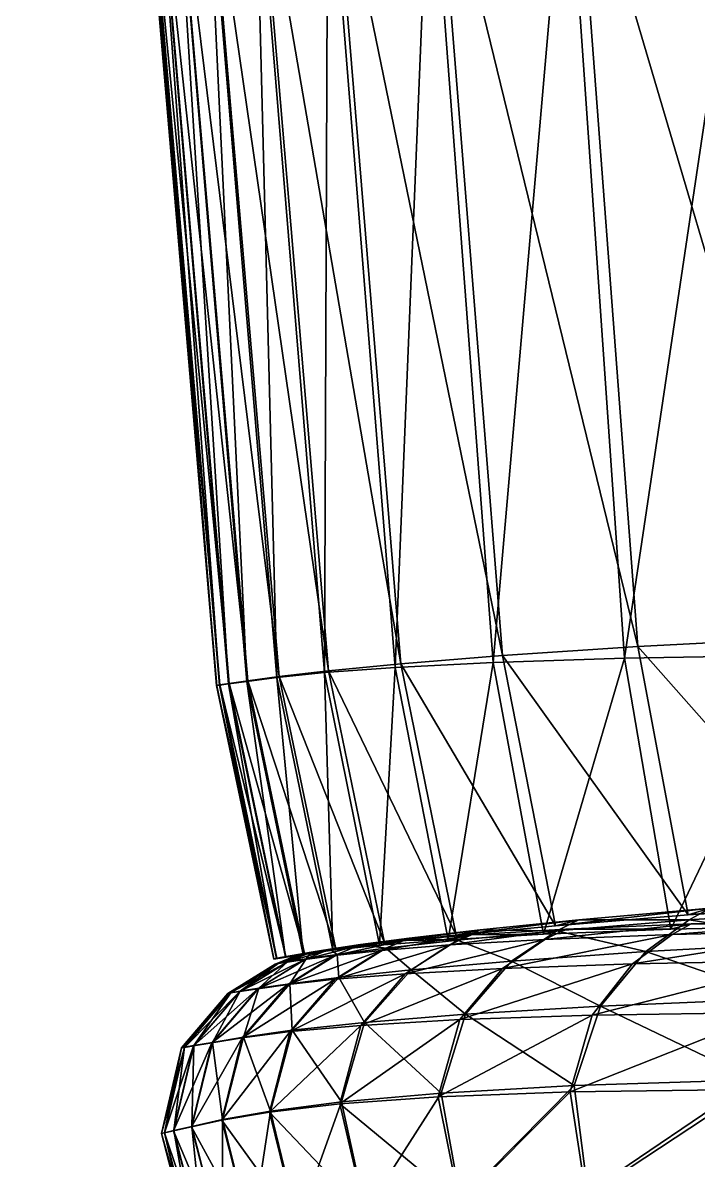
# Model space of a CAD drawing. Header units: centimetres. Extents: x -1318 to 1318, y -967 to 967.
# Drawn here: x -1303.07 to -1297.09, y -429.29 to -419.22 of the extents above; entities that cross this region are included whole.
import ezdxf

# ---------------------------------------------------------------- set-up
doc = ezdxf.new("R2010")
doc.units = ezdxf.units.CM
doc.layers.add('fabric', color=7, linetype='Continuous', true_color=0x8d073a)
doc.layers.add('Object009', color=7, linetype='Continuous', true_color=0xd59ae5)

msp = doc.modelspace()

# ---------------------------------------------------------------- meshes
at = {"layer": 'fabric', "color": 178, "true_color": 0x00030c}
mesh = msp.add_polyface(dxfattribs=at)
corners = [(-1301.54, -430.132, -117.426), (-1301.566, -430.141, -102.253), (-1301.844, -429.058, -102.251), (-1301.308, -430.054, -147.227), (-1301.463, -430.106, -132.815), (-1301.738, -429.033, -132.813), (-1301.578, -428.997, -147.232), (-1301.818, -429.051, -117.423), (-1298.227, -428.688, -189.356), (-1298.085, -429.616, -189.161), (-1299.206, -429.672, -184.395), (-1299.395, -428.731, -184.517), (-1296.649, -428.667, -192.835), (-1296.56, -429.594, -192.555), (-1294.548, -428.669, -195.264), (-1296.27, -430.653, -192.061), (-1294.51, -429.606, -194.9), (-1299.992, -402.341, 221.037), (-1298.725, -402.297, 228.861), (-1299.11, -377.04, 229.18), (-1297.033, -402.257, 235.389), (-1297.383, -377.015, 235.787), (-1294.486, -428.552, 238.986), (-1296.6, -428.583, 234.004), (-1296.541, -429.54, 233.078), (-1294.481, -429.53, 237.823), (-1296.264, -430.622, 231.81), (-1299.197, -429.651, 219.826), (-1298.072, -429.581, 227.125), (-1298.191, -428.633, 227.809), (-1299.37, -428.699, 220.292), (-1297.694, -430.66, 226.205), (-1301.05, -429.968, -159.473), (-1301.311, -428.938, -159.488), (-1300.643, -429.864, -169.67), (-1300.89, -428.867, -169.706), (-1300.043, -429.76, -177.938), (-1300.267, -428.794, -178.008), (-1301.463, -430.105, 163.039), (-1301.307, -430.053, 176.773), (-1301.575, -428.995, 176.82), (-1301.737, -429.032, 163.055), (-1301.54, -430.132, 148.163), (-1301.566, -430.141, 132.093), (-1301.818, -429.051, 148.165), (-1300.038, -429.749, 211.042), (-1300.251, -428.777, 211.344), (-1300.639, -429.859, 200.873), (-1300.88, -428.858, 201.055), (-1301.048, -429.966, 189.417), (-1301.305, -428.934, 189.517), (-1295.147, -377.063, -196.392), (-1294.876, -402.33, -196.031), (-1297.082, -402.334, -193.456), (-1299.124, -377.071, -190.076), (-1298.762, -402.347, -189.827), (-1300.017, -402.37, -184.85), (-1297.401, -377.063, -193.763), (-1300.95, -402.4, -178.232), (-1301.371, -377.11, -178.374), (-1301.613, -402.433, -169.847), (-1302.049, -377.136, -169.945), (-1300.933, -402.385, 211.846), (-1300.405, -377.069, 221.281), (-1301.602, -402.426, 201.372), (-1301.365, -377.1, 212.023), (-1301.844, -429.058, -35.883), (-1301.566, -430.141, -35.883), (-1301.566, -430.141, -26.598)]
mesh.append_faces([[corners[k] for k in face] for face in [(0, 1, 2), (3, 4, 5), (5, 6, 3), (4, 0, 7), (8, 9, 10), (10, 11, 8), (12, 13, 9), (9, 8, 12), (13, 12, 14), (15, 13, 16), (17, 18, 19), (18, 20, 21), (22, 23, 24), (25, 24, 26), (27, 28, 29), (29, 30, 27), (28, 24, 23), (23, 29, 28), (24, 28, 31), (32, 3, 6), (6, 33, 32), (34, 32, 33), (33, 35, 34), (10, 36, 37), (37, 11, 10), (36, 34, 35), (35, 37, 36), (38, 39, 40), (40, 41, 38), (42, 38, 41), (43, 42, 44), (45, 27, 30), (30, 46, 45), (47, 45, 46), (46, 48, 47), (39, 49, 50), (50, 40, 39), (49, 47, 48), (48, 50, 49), (51, 52, 53), (54, 55, 56), (57, 53, 55), (56, 58, 59), (58, 60, 61), (62, 17, 63), (64, 62, 65), (66, 67, 68)]], dxfattribs={"vtx2": -1, "color": 178})
mesh = msp.add_polyface(dxfattribs=at)
corners = [(-1301.566, -430.141, -102.253), (-1301.566, -430.141, -88.488), (-1301.844, -429.058, -88.486), (-1301.844, -429.058, -102.251), (-1301.818, -429.051, -117.423), (-1301.54, -430.132, -117.426), (-1301.738, -429.033, -132.813), (-1301.463, -430.106, -132.815), (-1301.566, -430.141, -59.922), (-1301.566, -430.141, -52.263), (-1301.844, -429.058, -52.262), (-1301.844, -429.058, -59.922), (-1301.566, -430.141, -68.036), (-1301.844, -429.058, -68.036), (-1301.566, -430.141, -77.32), (-1301.844, -429.058, -77.319), (-1301.844, -429.058, 23.589), (-1301.566, -430.141, 23.589), (-1301.566, -430.141, 39.965), (-1301.844, -429.058, 39.965), (-1301.844, -429.058, 8.816), (-1301.566, -430.141, 8.816), (-1301.566, -430.141, -4.425), (-1301.844, -429.058, -4.425), (-1301.844, -429.058, -16.206), (-1301.566, -430.141, -16.206), (-1301.737, -429.032, 163.055), (-1301.818, -429.051, 148.165), (-1301.54, -430.132, 148.163), (-1301.566, -430.141, 114.778), (-1301.566, -430.141, 132.093), (-1301.844, -429.057, 132.091), (-1301.844, -429.058, 114.777), (-1301.566, -430.141, 96.164), (-1301.844, -429.058, 96.164), (-1301.566, -430.141, 76.996), (-1301.844, -429.058, 76.995), (-1301.566, -430.141, 58.015), (-1301.844, -429.058, 58.015), (-1303.073, -377.203, -26.598), (-1302.617, -402.519, -26.598), (-1302.617, -402.52, -16.206), (-1302.617, -402.52, 39.965), (-1302.617, -402.52, 58.015), (-1303.073, -377.203, 58.015), (-1302.617, -402.52, 76.995), (-1303.073, -377.203, 76.996), (-1301.566, -430.141, -44.344), (-1301.844, -429.058, -44.344), (-1301.566, -430.141, -35.883), (-1301.844, -429.058, -35.883), (-1301.844, -429.058, -26.598), (-1301.566, -430.141, -26.598), (-1303.073, -377.203, 23.589), (-1302.617, -402.52, 23.589), (-1303.073, -377.203, 8.816), (-1302.617, -402.52, 8.816), (-1303.073, -377.203, -16.206), (-1302.617, -402.52, -4.425), (-1303.073, -377.203, -4.425)]
mesh.append_faces([[corners[k] for k in face] for face in [(0, 1, 2), (2, 3, 0), (3, 4, 5), (4, 6, 7), (8, 9, 10), (10, 11, 8), (12, 8, 11), (11, 13, 12), (1, 14, 15), (15, 2, 1), (14, 12, 13), (13, 15, 14), (16, 17, 18), (18, 19, 16), (20, 21, 17), (17, 16, 20), (22, 23, 24), (24, 25, 22), (21, 20, 23), (23, 22, 21), (26, 27, 28), (29, 30, 31), (31, 32, 29), (27, 31, 30), (33, 29, 32), (32, 34, 33), (35, 33, 34), (34, 36, 35), (18, 37, 38), (38, 19, 18), (37, 35, 36), (36, 38, 37), (39, 40, 41), (42, 43, 44), (43, 45, 46), (47, 48, 10), (10, 9, 47), (49, 50, 48), (48, 47, 49), (51, 52, 25), (25, 24, 51), (52, 51, 50), (53, 54, 42), (55, 56, 54), (57, 41, 58), (59, 58, 56)]], dxfattribs={"vtx2": -1, "color": 178})
at = {"layer": 'fabric', "color": 164, "true_color": 0x0019a3}
mesh = msp.add_polyface(dxfattribs=at)
corners = [(-1301.722, -417.586, -147.228), (-1301.09, -425.051, -147.183), (-1301.251, -425.072, -132.783), (-1301.887, -417.605, -132.807), (-1301.331, -425.084, -117.405), (-1299.992, -402.341, 221.037), (-1299.419, -417.395, 220.815), (-1298.186, -417.332, 228.564), (-1297.627, -424.742, 228.315), (-1298.827, -424.823, 220.632), (-1298.725, -402.297, 228.861), (-1296.539, -417.271, 235.011), (-1296.024, -424.659, 234.691), (-1298.762, -402.347, -189.827), (-1298.261, -417.41, -189.517), (-1299.471, -417.44, -184.61), (-1297.082, -402.334, -193.456), (-1296.638, -417.389, -193.073), (-1297.745, -424.847, -189.21), (-1298.909, -424.885, -184.374), (-1296.179, -424.819, -192.694), (-1300.017, -402.37, -184.85), (-1300.373, -417.477, -178.055), (-1299.778, -424.929, -177.882), (-1300.95, -402.4, -178.232), (-1301.015, -417.518, -169.725), (-1300.401, -424.974, -169.604), (-1301.613, -402.433, -169.847), (-1301.448, -417.555, -159.491), (-1300.823, -425.017, -159.414), (-1301.884, -417.604, 163.072), (-1301.247, -425.07, 163.055), (-1301.081, -425.046, 176.84), (-1300.804, -425.009, 189.577), (-1301.437, -417.55, 189.632), (-1301.717, -417.583, 176.873), (-1300.368, -424.958, 201.178), (-1300.994, -417.506, 201.265), (-1300.933, -402.385, 211.846), (-1300.338, -417.454, 211.688), (-1301.602, -402.426, 201.372), (-1299.725, -424.896, 211.558)]
mesh.append_faces([[corners[k] for k in face] for face in [(0, 1, 2), (3, 2, 4), (5, 6, 7), (8, 7, 6), (6, 9, 8), (10, 7, 11), (12, 11, 7), (7, 8, 12), (13, 14, 15), (16, 17, 14), (14, 18, 19), (19, 15, 14), (17, 20, 18), (18, 14, 17), (21, 15, 22), (23, 22, 15), (15, 19, 23), (24, 22, 25), (26, 25, 22), (22, 23, 26), (27, 25, 28), (28, 29, 1), (1, 0, 28), (25, 26, 29), (29, 28, 25), (30, 31, 32), (33, 34, 35), (35, 32, 33), (36, 37, 34), (34, 33, 36), (38, 39, 6), (40, 37, 39), (39, 41, 9), (9, 6, 39), (37, 36, 41), (41, 39, 37)]], dxfattribs={"vtx2": -1, "color": 164})
mesh = msp.add_polyface(dxfattribs=at)
corners = [(-1302.338, -402.492, -147.272), (-1301.722, -417.586, -147.228), (-1301.887, -417.605, -132.807), (-1301.251, -425.072, -132.783), (-1302.506, -402.508, -132.829), (-1301.969, -417.615, -117.417), (-1301.331, -425.084, -117.405), (-1302.618, -402.519, -102.251), (-1301.996, -417.619, -102.246), (-1301.995, -417.62, -88.484), (-1302.59, -402.516, -117.427), (-1301.357, -425.089, -88.481), (-1301.357, -425.088, -102.241), (-1302.617, -402.519, -88.486), (-1301.995, -417.62, -77.319), (-1302.617, -402.519, -77.319), (-1301.995, -417.62, -68.036), (-1302.617, -402.519, -59.922), (-1301.995, -417.62, -59.922), (-1301.995, -417.62, -52.262), (-1302.617, -402.519, -68.036), (-1302.617, -402.519, -52.262), (-1301.995, -417.62, -44.344), (-1302.617, -402.519, -44.344), (-1301.995, -417.62, -35.883), (-1302.617, -402.519, -26.598), (-1301.995, -417.62, -26.598), (-1301.995, -417.62, -16.206), (-1302.617, -402.519, -35.883), (-1302.058, -402.465, -159.569), (-1301.448, -417.555, -159.491), (-1302.617, -402.519, 114.777), (-1301.995, -417.62, 114.775), (-1301.996, -417.619, 132.088), (-1301.357, -425.088, 132.083), (-1302.618, -402.519, 132.091), (-1301.968, -417.614, 148.165), (-1301.33, -425.082, 148.156), (-1302.505, -402.507, 163.092), (-1301.884, -417.604, 163.072), (-1301.717, -417.583, 176.873), (-1302.589, -402.515, 148.174), (-1301.081, -425.046, 176.84), (-1301.247, -425.07, 163.055), (-1302.335, -402.49, 176.911), (-1301.437, -417.55, 189.632), (-1302.052, -402.462, 189.699), (-1300.994, -417.506, 201.265), (-1302.617, -402.52, 39.965), (-1301.995, -417.621, 39.965), (-1301.995, -417.621, 58.015), (-1302.617, -402.52, 58.015), (-1301.995, -417.62, 76.995), (-1302.617, -402.519, 96.164), (-1301.995, -417.62, 96.163), (-1302.617, -402.52, 76.995), (-1301.357, -425.089, 114.773), (-1302.617, -402.52, -16.206), (-1301.995, -417.621, -4.425), (-1302.617, -402.52, -4.425), (-1301.995, -417.621, 8.816), (-1302.617, -402.52, 23.589), (-1301.995, -417.621, 23.589), (-1302.617, -402.52, 8.816)]
mesh.append_faces([[corners[k] for k in face] for face in [(0, 1, 2), (3, 2, 1), (4, 2, 5), (6, 5, 2), (7, 8, 9), (10, 5, 8), (11, 9, 8), (12, 8, 5), (13, 9, 14), (15, 14, 16), (17, 18, 19), (20, 16, 18), (21, 19, 22), (23, 22, 24), (25, 26, 27), (28, 24, 26), (29, 30, 1), (31, 32, 33), (34, 33, 32), (35, 33, 36), (37, 36, 33), (38, 39, 40), (41, 36, 39), (42, 40, 39), (43, 39, 36), (44, 40, 45), (46, 45, 47), (48, 49, 50), (51, 50, 52), (53, 54, 32), (55, 52, 54), (56, 32, 54), (57, 27, 58), (59, 58, 60), (61, 62, 49), (63, 60, 62)]], dxfattribs={"vtx2": -1, "color": 164})
mesh = msp.add_polyface(dxfattribs=at)
corners = [(-1301.996, -417.619, -102.246), (-1301.357, -425.088, -102.241), (-1301.357, -425.089, -88.481), (-1301.969, -417.615, -117.417), (-1301.331, -425.084, -117.405), (-1301.356, -425.09, -77.318), (-1301.995, -417.62, -77.319), (-1301.995, -417.62, -88.484), (-1301.356, -425.09, -68.036), (-1301.995, -417.62, -68.036), (-1301.995, -417.62, -59.922), (-1301.356, -425.09, -59.922), (-1301.356, -425.09, -52.262), (-1301.995, -417.62, -52.262), (-1301.356, -425.09, -44.344), (-1301.995, -417.62, -44.344), (-1301.356, -425.09, -35.883), (-1301.995, -417.62, -35.883), (-1301.995, -417.62, -26.598), (-1301.356, -425.091, -26.598), (-1301.356, -425.091, -16.206), (-1301.995, -417.62, -16.206), (-1301.995, -417.62, 114.775), (-1301.357, -425.089, 114.773), (-1301.357, -425.088, 132.083), (-1301.996, -417.619, 132.088), (-1301.33, -425.082, 148.156), (-1301.968, -417.614, 148.165), (-1301.247, -425.07, 163.055), (-1301.356, -425.091, 58.015), (-1301.995, -417.621, 58.015), (-1301.995, -417.621, 39.965), (-1301.356, -425.091, 39.965), (-1301.356, -425.09, 76.995), (-1301.995, -417.62, 76.995), (-1301.995, -417.62, 96.163), (-1301.356, -425.09, 96.162), (-1301.356, -425.091, -4.425), (-1301.995, -417.621, -4.425), (-1301.356, -425.091, 8.816), (-1301.995, -417.621, 8.816), (-1301.995, -417.621, 23.589), (-1301.356, -425.091, 23.589)]
mesh.append_faces([[corners[k] for k in face] for face in [(0, 1, 2), (3, 4, 1), (5, 6, 7), (7, 2, 5), (8, 9, 6), (6, 5, 8), (10, 11, 12), (12, 13, 10), (9, 8, 11), (11, 10, 9), (14, 15, 13), (13, 12, 14), (16, 17, 15), (15, 14, 16), (18, 19, 20), (20, 21, 18), (17, 16, 19), (19, 18, 17), (22, 23, 24), (25, 24, 26), (27, 26, 28), (29, 30, 31), (31, 32, 29), (33, 34, 30), (30, 29, 33), (35, 36, 23), (34, 33, 36), (36, 35, 34), (37, 38, 21), (21, 20, 37), (39, 40, 38), (38, 37, 39), (41, 42, 32), (32, 31, 41), (40, 39, 42), (42, 41, 40)]], dxfattribs={"vtx2": -1, "color": 164})
mesh = msp.add_polyface(dxfattribs=at)
corners = [(-1296.453, -427.985, -192.809), (-1296.649, -428.667, -192.835), (-1298.227, -428.688, -189.356), (-1298.033, -428.01, -189.316), (-1296.123, -427.524, -192.614), (-1297.675, -427.554, -189.15), (-1297.155, -427.2, -188.87), (-1297.325, -427.293, -188.965), (-1298.451, -427.337, -184.186), (-1295.655, -427.163, -192.272), (-1295.807, -427.259, -192.389), (-1298.827, -427.594, -184.331), (-1294.357, -427.978, -195.252), (-1294.061, -427.508, -195.031), (-1296.987, -427.062, 228.07), (-1297.183, -427.12, 228.142), (-1298.357, -427.216, 220.507), (-1298.15, -427.165, 220.455), (-1295.434, -426.954, 234.37), (-1295.615, -427.019, 234.464), (-1297.627, -424.742, 228.315), (-1298.827, -424.823, 220.632), (-1296.024, -424.659, 234.691), (-1296.355, -427.861, 234.429), (-1296.6, -428.583, 234.004), (-1294.486, -428.552, 238.986), (-1297.173, -427.163, 228.126), (-1298.346, -427.261, 220.495), (-1297.558, -427.445, 228.184), (-1295.607, -427.062, 234.444), (-1295.969, -427.359, 234.519), (-1297.959, -427.928, 228.12), (-1298.191, -428.633, 227.809), (-1297.335, -427.248, -188.973), (-1298.266, -427.246, -184.112), (-1297.745, -424.847, -189.21), (-1298.463, -427.291, -184.192), (-1295.815, -427.213, -192.4), (-1296.179, -424.819, -192.694)]
mesh.append_faces([[corners[k] for k in face] for face in [(0, 1, 2), (2, 3, 0), (4, 0, 3), (3, 5, 4), (6, 7, 8), (9, 10, 7), (7, 6, 9), (7, 5, 11), (10, 4, 5), (5, 7, 10), (1, 0, 12), (0, 4, 13), (14, 15, 16), (16, 17, 14), (18, 19, 15), (15, 14, 18), (15, 20, 21), (19, 22, 20), (20, 15, 19), (23, 24, 25), (26, 14, 17), (17, 27, 26), (28, 26, 27), (29, 18, 14), (14, 26, 29), (30, 29, 26), (26, 28, 30), (24, 23, 31), (31, 32, 24), (23, 30, 28), (28, 31, 23), (33, 6, 34), (35, 33, 36), (37, 9, 6), (6, 33, 37), (38, 37, 33), (33, 35, 38)]], dxfattribs={"vtx2": -1, "color": 164})
mesh = msp.add_polyface(dxfattribs=at)
corners = [(-1300.59, -427.471, -147.148), (-1300.369, -427.431, -147.133), (-1300.526, -427.454, -132.756), (-1300.748, -427.493, -132.765), (-1300.603, -427.467, -117.393), (-1300.108, -427.394, -159.328), (-1300.314, -427.48, -159.352), (-1300.577, -427.517, -147.147), (-1299.699, -427.347, -169.47), (-1299.901, -427.435, -169.508), (-1299.1, -427.297, -177.689), (-1300.565, -427.511, 176.816), (-1300.356, -427.425, 176.808), (-1300.521, -427.451, 163.036), (-1299.652, -427.326, 201.094), (-1299.858, -427.415, 201.113), (-1299.226, -427.345, 211.462), (-1299.636, -427.607, 211.495), (-1300.29, -427.471, 189.535), (-1300.082, -427.383, 189.523), (-1299.914, -427.389, -169.511), (-1299.307, -427.34, -177.747), (-1300.401, -424.974, -169.604), (-1299.778, -424.929, -177.882), (-1300.327, -427.434, -159.354), (-1300.823, -425.017, -159.414), (-1300.743, -427.491, 163.042), (-1300.578, -427.465, 176.817), (-1300.303, -427.424, 189.538), (-1299.871, -427.369, 201.118), (-1301.081, -425.046, 176.84), (-1300.368, -424.958, 201.178), (-1300.804, -425.009, 189.577), (-1299.023, -427.253, 211.434), (-1299.238, -427.3, 211.47), (-1299.725, -424.896, 211.558)]
mesh.append_faces([[corners[k] for k in face] for face in [(0, 1, 2), (3, 2, 4), (5, 6, 7), (7, 1, 5), (8, 9, 6), (6, 5, 8), (9, 8, 10), (11, 12, 13), (14, 15, 16), (17, 16, 15), (18, 19, 12), (12, 11, 18), (15, 14, 19), (19, 18, 15), (8, 20, 21), (20, 22, 23), (23, 21, 20), (24, 5, 1), (1, 0, 24), (25, 24, 0), (20, 8, 5), (5, 24, 20), (22, 20, 24), (24, 25, 22), (26, 13, 12), (12, 27, 26), (19, 28, 27), (27, 12, 19), (14, 29, 28), (28, 19, 14), (30, 27, 28), (29, 31, 32), (32, 28, 29), (29, 14, 33), (31, 29, 34), (34, 35, 31)]], dxfattribs={"vtx2": -1, "color": 164})
mesh = msp.add_polyface(dxfattribs=at)
corners = [(-1298.033, -428.01, -189.316), (-1298.227, -428.688, -189.356), (-1299.395, -428.731, -184.517), (-1299.205, -428.048, -184.469), (-1297.675, -427.554, -189.15), (-1298.827, -427.594, -184.331), (-1298.451, -427.337, -184.186), (-1298.266, -427.246, -184.112), (-1297.155, -427.2, -188.87), (-1297.325, -427.293, -188.965), (-1298.827, -424.823, 220.632), (-1298.357, -427.216, 220.507), (-1297.183, -427.12, 228.142), (-1298.346, -427.261, 220.495), (-1298.747, -427.53, 220.539), (-1297.558, -427.445, 228.184), (-1298.191, -428.633, 227.809), (-1297.959, -427.928, 228.12), (-1299.154, -428, 220.501), (-1299.37, -428.699, 220.292), (-1299.295, -427.386, -177.743), (-1299.1, -427.297, -177.689), (-1299.689, -427.642, -177.853), (-1299.901, -427.435, -169.508), (-1300.081, -428.099, -177.96), (-1299.636, -427.607, 211.495), (-1299.023, -427.253, 211.434), (-1299.226, -427.345, 211.462), (-1298.15, -427.165, 220.455), (-1299.652, -427.326, 201.094), (-1298.463, -427.291, -184.192), (-1297.335, -427.248, -188.973), (-1298.909, -424.885, -184.374), (-1297.745, -424.847, -189.21), (-1299.307, -427.34, -177.747), (-1299.699, -427.347, -169.47), (-1299.778, -424.929, -177.882), (-1299.238, -427.3, 211.47), (-1299.725, -424.896, 211.558), (-1299.871, -427.369, 201.118)]
mesh.append_faces([[corners[k] for k in face] for face in [(0, 1, 2), (2, 3, 0), (4, 0, 3), (3, 5, 4), (6, 7, 8), (5, 6, 9), (10, 11, 12), (13, 14, 15), (16, 17, 18), (18, 19, 16), (17, 15, 14), (14, 18, 17), (20, 21, 7), (7, 6, 20), (22, 20, 6), (6, 5, 22), (21, 20, 23), (5, 3, 24), (18, 14, 25), (26, 27, 13), (13, 28, 26), (27, 26, 29), (27, 25, 14), (14, 13, 27), (7, 30, 31), (30, 32, 33), (21, 34, 30), (30, 7, 21), (34, 21, 35), (34, 36, 32), (32, 30, 34), (37, 26, 28), (28, 11, 37), (38, 37, 11), (11, 10, 38), (26, 37, 39)]], dxfattribs={"vtx2": -1, "color": 164})
mesh = msp.add_polyface(dxfattribs=at)
corners = [(-1300.748, -427.493, -132.765), (-1301.251, -425.072, -132.783), (-1301.09, -425.051, -147.183), (-1300.59, -427.471, -147.148), (-1300.826, -427.506, -117.396), (-1301.331, -425.084, -117.405), (-1301.357, -425.088, -102.241), (-1300.852, -427.511, -102.237), (-1300.851, -427.513, -88.479), (-1301.357, -425.089, -88.481), (-1300.851, -427.513, -77.317), (-1301.356, -425.09, -77.318), (-1300.851, -427.514, -68.035), (-1301.356, -425.09, -68.036), (-1300.85, -427.514, -52.263), (-1301.356, -425.09, -52.262), (-1301.356, -425.09, -59.922), (-1300.85, -427.514, -59.922), (-1300.85, -427.514, -44.344), (-1301.356, -425.09, -44.344), (-1300.85, -427.514, -35.883), (-1301.356, -425.09, -35.883), (-1300.85, -427.514, -16.206), (-1301.356, -425.091, -16.206), (-1301.356, -425.091, -26.598), (-1300.85, -427.514, -26.598), (-1300.823, -425.017, -159.414), (-1300.852, -427.51, 132.08), (-1301.357, -425.088, 132.083), (-1301.357, -425.089, 114.773), (-1300.851, -427.512, 114.771), (-1300.825, -427.504, 148.15), (-1301.33, -425.082, 148.156), (-1301.247, -425.07, 163.055), (-1300.743, -427.491, 163.042), (-1300.578, -427.465, 176.817), (-1301.081, -425.046, 176.84), (-1300.303, -427.424, 189.538), (-1300.804, -425.009, 189.577), (-1300.85, -427.514, 58.015), (-1301.356, -425.091, 58.015), (-1301.356, -425.091, 39.965), (-1300.851, -427.514, 76.995), (-1301.356, -425.09, 76.995), (-1301.356, -425.09, 96.162), (-1300.851, -427.513, 96.162), (-1300.85, -427.514, -4.425), (-1301.356, -425.091, -4.425), (-1300.85, -427.514, 8.816), (-1301.356, -425.091, 8.816), (-1300.85, -427.514, 39.965), (-1301.356, -425.091, 23.589), (-1300.85, -427.514, 23.589)]
mesh.append_faces([[corners[k] for k in face] for face in [(0, 1, 2), (2, 3, 0), (4, 5, 1), (1, 0, 4), (6, 7, 8), (8, 9, 6), (5, 4, 7), (7, 6, 5), (10, 11, 9), (9, 8, 10), (12, 13, 11), (11, 10, 12), (14, 15, 16), (17, 16, 13), (18, 19, 15), (20, 21, 19), (22, 23, 24), (25, 24, 21), (3, 2, 26), (27, 28, 29), (29, 30, 27), (31, 32, 28), (28, 27, 31), (33, 34, 35), (35, 36, 33), (32, 31, 34), (34, 33, 32), (37, 38, 36), (39, 40, 41), (42, 43, 40), (44, 45, 30), (30, 29, 44), (45, 44, 43), (46, 47, 23), (48, 49, 47), (50, 41, 51), (52, 51, 49)]], dxfattribs={"vtx2": -1, "color": 164})
mesh = msp.add_polyface(dxfattribs=at)
corners = [(-1300.603, -427.467, -117.393), (-1300.826, -427.506, -117.396), (-1300.748, -427.493, -132.765), (-1300.852, -427.511, -102.237), (-1300.629, -427.472, -102.235), (-1300.628, -427.474, -88.478), (-1300.851, -427.513, -88.479), (-1300.628, -427.475, -77.316), (-1300.851, -427.513, -77.317), (-1300.628, -427.475, -68.035), (-1300.85, -427.514, -59.922), (-1300.628, -427.476, -59.922), (-1300.628, -427.476, -52.262), (-1301.356, -425.09, -59.922), (-1300.85, -427.514, -52.263), (-1300.851, -427.514, -68.035), (-1301.356, -425.09, -68.036), (-1300.628, -427.476, -44.344), (-1300.85, -427.514, -44.344), (-1300.628, -427.476, -35.883), (-1301.356, -425.09, -52.262), (-1301.356, -425.09, -44.344), (-1300.85, -427.514, -35.883), (-1300.85, -427.514, -26.598), (-1300.628, -427.476, -26.598), (-1300.628, -427.476, -16.206), (-1301.356, -425.091, -26.598), (-1300.85, -427.514, -16.206), (-1301.356, -425.09, -35.883), (-1300.851, -427.512, 114.771), (-1300.628, -427.474, 114.771), (-1300.629, -427.472, 132.079), (-1300.602, -427.465, 148.147), (-1300.825, -427.504, 148.15), (-1300.852, -427.51, 132.08), (-1300.521, -427.451, 163.036), (-1300.743, -427.491, 163.042), (-1300.85, -427.514, 39.965), (-1300.628, -427.476, 39.965), (-1300.628, -427.476, 58.015), (-1300.85, -427.514, 58.015), (-1300.628, -427.476, 76.995), (-1301.356, -425.091, 39.965), (-1301.356, -425.091, 58.015), (-1300.851, -427.514, 76.995), (-1300.851, -427.513, 96.162), (-1300.628, -427.475, 96.161), (-1301.356, -425.09, 76.995), (-1300.628, -427.476, -4.425), (-1300.85, -427.514, -4.425), (-1300.628, -427.476, 8.816), (-1301.356, -425.091, -16.206), (-1301.356, -425.091, -4.425), (-1300.85, -427.514, 8.816), (-1300.85, -427.514, 23.589), (-1300.628, -427.476, 23.589), (-1301.356, -425.091, 23.589), (-1301.356, -425.091, 8.816)]
mesh.append_faces([[corners[k] for k in face] for face in [(0, 1, 2), (3, 4, 5), (4, 3, 1), (6, 5, 7), (8, 7, 9), (10, 11, 12), (13, 10, 14), (15, 9, 11), (16, 15, 10), (14, 12, 17), (18, 17, 19), (20, 14, 18), (21, 18, 22), (23, 24, 25), (26, 23, 27), (22, 19, 24), (28, 22, 23), (29, 30, 31), (32, 33, 34), (34, 31, 32), (35, 36, 33), (37, 38, 39), (40, 39, 41), (42, 37, 40), (43, 40, 44), (45, 46, 30), (44, 41, 46), (47, 44, 45), (27, 25, 48), (49, 48, 50), (51, 27, 49), (52, 49, 53), (54, 55, 38), (56, 54, 37), (53, 50, 55), (57, 53, 54)]], dxfattribs={"vtx2": -1, "color": 164})
mesh = msp.add_polyface(dxfattribs=at)
corners = [(-1300.526, -427.454, -132.756), (-1300.748, -427.493, -132.765), (-1300.59, -427.471, -147.148), (-1300.826, -427.506, -117.396), (-1300.603, -427.467, -117.393), (-1300.629, -427.472, -102.235), (-1300.838, -427.557, -102.237), (-1300.734, -427.54, -132.764), (-1300.369, -427.431, -147.133), (-1300.577, -427.517, -147.147), (-1300.813, -427.552, -117.396), (-1300.314, -427.48, -159.352), (-1300.727, -427.738, -159.404), (-1300.993, -427.775, -147.178), (-1299.901, -427.435, -169.508), (-1300.307, -427.691, -169.586), (-1299.295, -427.386, -177.743), (-1299.689, -427.642, -177.853), (-1300.267, -428.794, -178.008), (-1300.081, -428.099, -177.96), (-1299.205, -428.048, -184.469), (-1299.395, -428.731, -184.517), (-1300.89, -428.867, -169.706), (-1300.707, -428.155, -169.665), (-1298.827, -427.594, -184.331), (-1300.521, -427.451, 163.036), (-1300.73, -427.537, 163.041), (-1300.565, -427.511, 176.816), (-1300.602, -427.465, 148.147), (-1300.812, -427.551, 148.149), (-1300.629, -427.472, 132.079), (-1300.047, -428.074, 211.475), (-1300.251, -428.777, 211.344), (-1299.37, -428.699, 220.292), (-1299.154, -428, 220.501), (-1299.636, -427.607, 211.495), (-1300.687, -428.143, 201.131), (-1300.88, -428.858, 201.055), (-1300.275, -427.674, 201.138), (-1299.858, -427.415, 201.113), (-1300.708, -427.73, 189.553), (-1300.29, -427.471, 189.535), (-1300.825, -427.504, 148.15)]
mesh.append_faces([[corners[k] for k in face] for face in [(0, 1, 2), (3, 4, 5), (6, 5, 4), (7, 0, 8), (8, 9, 7), (10, 4, 0), (0, 7, 10), (11, 12, 13), (13, 9, 11), (14, 15, 12), (12, 11, 14), (15, 14, 16), (16, 17, 15), (18, 19, 20), (20, 21, 18), (22, 23, 19), (19, 18, 22), (19, 17, 24), (23, 15, 17), (17, 19, 23), (25, 26, 27), (26, 25, 28), (29, 28, 30), (31, 32, 33), (33, 34, 31), (35, 31, 34), (36, 37, 32), (32, 31, 36), (38, 36, 31), (31, 35, 38), (39, 38, 35), (40, 41, 27), (38, 39, 41), (41, 40, 38), (36, 38, 40), (42, 28, 25)]], dxfattribs={"vtx2": -1, "color": 164})
mesh = msp.add_polyface(dxfattribs=at)
corners = [(-1300.813, -427.552, -117.396), (-1301.233, -427.811, -117.405), (-1301.259, -427.816, -102.241), (-1300.577, -427.517, -147.147), (-1300.993, -427.775, -147.178), (-1301.153, -427.799, -132.781), (-1300.734, -427.54, -132.764), (-1300.837, -427.56, -59.922), (-1301.258, -427.818, -59.922), (-1301.258, -427.818, -52.262), (-1300.837, -427.56, -68.035), (-1301.258, -427.818, -68.036), (-1300.838, -427.56, -77.317), (-1301.258, -427.818, -77.318), (-1300.837, -427.56, 23.589), (-1301.258, -427.819, 23.589), (-1301.258, -427.819, 39.965), (-1300.837, -427.56, 39.965), (-1300.837, -427.56, 8.816), (-1301.258, -427.819, 8.816), (-1301.258, -427.818, -4.425), (-1300.837, -427.56, -4.425), (-1300.837, -427.56, -16.206), (-1301.258, -427.818, -16.206), (-1300.727, -427.738, -159.404), (-1301.131, -428.209, -159.457), (-1301.4, -428.253, -147.211), (-1300.307, -427.691, -169.586), (-1300.707, -428.155, -169.665), (-1300.73, -427.537, 163.041), (-1301.149, -427.796, 163.05), (-1300.984, -427.771, 176.829), (-1300.812, -427.551, 148.149), (-1301.232, -427.81, 148.155), (-1300.839, -427.557, 132.08), (-1301.259, -427.816, 132.083), (-1300.565, -427.511, 176.816), (-1300.708, -427.73, 189.553), (-1301.119, -428.203, 189.555), (-1300.687, -428.143, 201.131), (-1300.838, -427.56, 96.162), (-1301.258, -427.818, 96.162), (-1301.258, -427.817, 114.773), (-1300.837, -427.56, 76.995), (-1301.258, -427.818, 76.995), (-1301.258, -427.819, 58.015), (-1300.837, -427.56, 58.015), (-1300.837, -427.56, -26.598), (-1301.258, -427.818, -26.598), (-1300.837, -427.56, -35.883), (-1301.258, -427.818, -35.883), (-1300.837, -427.56, -52.263), (-1301.258, -427.818, -44.344), (-1300.837, -427.56, -44.344)]
mesh.append_faces([[corners[k] for k in face] for face in [(0, 1, 2), (3, 4, 5), (6, 5, 1), (7, 8, 9), (10, 11, 8), (12, 13, 11), (14, 15, 16), (16, 17, 14), (18, 19, 15), (15, 14, 18), (20, 21, 22), (22, 23, 20), (19, 18, 21), (21, 20, 19), (24, 25, 26), (26, 4, 24), (27, 28, 25), (25, 24, 27), (29, 30, 31), (32, 33, 30), (34, 35, 33), (36, 31, 37), (38, 37, 31), (37, 38, 39), (40, 41, 42), (43, 44, 41), (45, 46, 17), (17, 16, 45), (44, 43, 46), (46, 45, 44), (47, 48, 23), (23, 22, 47), (49, 50, 48), (48, 47, 49), (51, 9, 52), (50, 49, 53), (53, 52, 50)]], dxfattribs={"vtx2": -1, "color": 164})
mesh = msp.add_polyface(dxfattribs=at)
corners = [(-1300.628, -427.474, -88.478), (-1300.851, -427.513, -88.479), (-1300.852, -427.511, -102.237), (-1300.629, -427.472, -102.235), (-1300.838, -427.557, -102.237), (-1300.838, -427.559, -88.479), (-1301.258, -427.817, -88.481), (-1301.259, -427.816, -102.241), (-1300.813, -427.552, -117.396), (-1301.153, -427.799, -132.781), (-1300.734, -427.54, -132.764), (-1300.577, -427.517, -147.147), (-1301.233, -427.811, -117.405), (-1301.258, -427.818, -52.262), (-1300.837, -427.56, -52.263), (-1300.837, -427.56, -59.922), (-1301.258, -427.818, -59.922), (-1300.837, -427.56, -68.035), (-1300.838, -427.56, -77.317), (-1301.258, -427.818, -77.318), (-1301.258, -427.818, -68.036), (-1301.149, -427.796, 163.05), (-1300.73, -427.537, 163.041), (-1300.812, -427.551, 148.149), (-1300.628, -427.474, 114.771), (-1300.838, -427.559, 114.771), (-1300.839, -427.557, 132.08), (-1301.259, -427.816, 132.083), (-1301.232, -427.81, 148.155), (-1300.628, -427.475, 96.161), (-1300.838, -427.56, 96.162), (-1301.258, -427.817, 114.773), (-1301.258, -427.818, 96.162), (-1300.837, -427.56, 76.995), (-1300.628, -427.475, -77.316), (-1300.851, -427.513, -77.317), (-1300.628, -427.475, -68.035), (-1300.851, -427.514, -68.035), (-1300.628, -427.476, -52.262), (-1300.85, -427.514, -52.263), (-1300.85, -427.514, -59.922), (-1300.628, -427.476, -59.922), (-1300.628, -427.476, -44.344), (-1300.85, -427.514, -44.344), (-1300.628, -427.476, -35.883), (-1300.85, -427.514, -35.883), (-1300.628, -427.476, -16.206), (-1300.85, -427.514, -16.206), (-1300.85, -427.514, -26.598), (-1300.628, -427.476, -26.598), (-1300.629, -427.472, 132.079), (-1300.852, -427.51, 132.08), (-1300.851, -427.512, 114.771), (-1300.628, -427.476, 58.015), (-1300.85, -427.514, 58.015), (-1300.85, -427.514, 39.965), (-1300.628, -427.476, 76.995), (-1300.851, -427.514, 76.995), (-1300.851, -427.513, 96.162), (-1301.258, -427.818, -44.344), (-1300.837, -427.56, -44.344), (-1300.628, -427.476, -4.425), (-1300.85, -427.514, -4.425), (-1300.628, -427.476, 8.816), (-1300.85, -427.514, 8.816), (-1300.628, -427.476, 39.965), (-1300.85, -427.514, 23.589), (-1300.628, -427.476, 23.589)]
mesh.append_faces([[corners[k] for k in face] for face in [(0, 1, 2), (3, 4, 5), (6, 5, 4), (7, 4, 8), (9, 10, 11), (12, 8, 10), (13, 14, 15), (16, 15, 17), (0, 5, 18), (19, 18, 5), (20, 17, 18), (21, 22, 23), (24, 25, 26), (27, 26, 25), (28, 23, 26), (29, 30, 25), (31, 25, 30), (32, 30, 33), (34, 35, 1), (36, 37, 35), (38, 39, 40), (41, 40, 37), (42, 43, 39), (44, 45, 43), (46, 47, 48), (49, 48, 45), (50, 51, 52), (53, 54, 55), (56, 57, 54), (24, 52, 58), (29, 58, 57), (59, 60, 14), (61, 62, 47), (63, 64, 62), (65, 55, 66), (67, 66, 64)]], dxfattribs={"vtx2": -1, "color": 164})
mesh = msp.add_polyface(dxfattribs=at)
corners = [(-1300.838, -427.559, -88.479), (-1300.628, -427.474, -88.478), (-1300.629, -427.472, -102.235), (-1300.603, -427.467, -117.393), (-1300.813, -427.552, -117.396), (-1300.838, -427.557, -102.237), (-1300.628, -427.476, -59.922), (-1300.837, -427.56, -59.922), (-1300.837, -427.56, -52.263), (-1300.628, -427.476, -52.262), (-1300.628, -427.475, -68.035), (-1300.837, -427.56, -68.035), (-1300.838, -427.56, -77.317), (-1300.628, -427.475, -77.316), (-1300.628, -427.476, 23.589), (-1300.837, -427.56, 23.589), (-1300.837, -427.56, 39.965), (-1300.628, -427.476, 39.965), (-1300.628, -427.476, 8.816), (-1300.837, -427.56, 8.816), (-1300.837, -427.56, -4.425), (-1300.628, -427.476, -4.425), (-1300.628, -427.476, -16.206), (-1300.837, -427.56, -16.206), (-1300.602, -427.465, 148.147), (-1300.812, -427.551, 148.149), (-1300.73, -427.537, 163.041), (-1300.984, -427.771, 176.829), (-1300.565, -427.511, 176.816), (-1300.839, -427.557, 132.08), (-1300.629, -427.472, 132.079), (-1300.628, -427.474, 114.771), (-1300.838, -427.559, 114.771), (-1300.628, -427.475, 96.161), (-1300.628, -427.476, 76.995), (-1300.837, -427.56, 76.995), (-1300.838, -427.56, 96.162), (-1300.837, -427.56, 58.015), (-1300.628, -427.476, 58.015), (-1300.628, -427.476, -26.598), (-1300.837, -427.56, -26.598), (-1300.628, -427.476, -35.883), (-1300.837, -427.56, -35.883), (-1300.837, -427.56, -44.344), (-1300.628, -427.476, -44.344)]
mesh.append_faces([[corners[k] for k in face] for face in [(0, 1, 2), (3, 4, 5), (6, 7, 8), (8, 9, 6), (10, 11, 7), (7, 6, 10), (12, 13, 1), (11, 10, 13), (13, 12, 11), (14, 15, 16), (16, 17, 14), (18, 19, 15), (15, 14, 18), (20, 21, 22), (22, 23, 20), (19, 18, 21), (21, 20, 19), (24, 25, 26), (27, 28, 26), (29, 30, 31), (30, 29, 25), (32, 31, 33), (34, 35, 36), (36, 33, 34), (37, 38, 17), (17, 16, 37), (35, 34, 38), (38, 37, 35), (39, 40, 23), (23, 22, 39), (41, 42, 40), (40, 39, 41), (43, 44, 9), (9, 8, 43), (42, 41, 44), (44, 43, 42)]], dxfattribs={"vtx2": -1, "color": 164})
mesh = msp.add_polyface(dxfattribs=at)
corners = [(-1301.259, -427.816, -102.241), (-1301.668, -428.299, -102.246), (-1301.668, -428.3, -88.484), (-1301.258, -427.817, -88.481), (-1301.233, -427.811, -117.405), (-1301.641, -428.294, -117.415), (-1300.838, -427.557, -102.237), (-1301.561, -428.28, -132.8), (-1301.153, -427.799, -132.781), (-1300.993, -427.775, -147.178), (-1301.4, -428.253, -147.211), (-1301.667, -428.301, -52.263), (-1301.258, -427.818, -52.262), (-1301.258, -427.818, -59.922), (-1301.667, -428.301, -59.922), (-1301.258, -427.818, -68.036), (-1300.838, -427.559, -88.479), (-1301.258, -427.818, -77.318), (-1301.667, -428.3, -77.319), (-1301.667, -428.301, -68.036), (-1301.667, -428.301, 39.965), (-1301.258, -427.819, 39.965), (-1301.258, -427.819, 23.589), (-1301.667, -428.301, 23.589), (-1301.258, -427.819, 8.816), (-1301.667, -428.301, -4.425), (-1301.258, -427.818, -4.425), (-1301.258, -427.818, -16.206), (-1301.667, -428.301, 8.816), (-1301.149, -427.796, 163.05), (-1301.559, -428.279, 163.057), (-1301.394, -428.25, 176.834), (-1300.984, -427.771, 176.829), (-1301.232, -427.81, 148.155), (-1301.641, -428.293, 148.161), (-1300.838, -427.559, 114.771), (-1301.258, -427.817, 114.773), (-1301.259, -427.816, 132.083), (-1301.668, -428.299, 132.087), (-1301.668, -428.3, 114.775), (-1301.119, -428.203, 189.555), (-1301.258, -427.818, 96.162), (-1301.667, -428.301, 96.163), (-1301.258, -427.818, 76.995), (-1301.667, -428.301, 58.015), (-1301.258, -427.819, 58.015), (-1301.667, -428.301, 76.995), (-1301.667, -428.301, -16.206), (-1301.258, -427.818, -26.598), (-1301.667, -428.301, -26.598), (-1301.258, -427.818, -35.883), (-1301.667, -428.301, -44.344), (-1301.258, -427.818, -44.344), (-1301.667, -428.301, -35.883)]
mesh.append_faces([[corners[k] for k in face] for face in [(0, 1, 2), (2, 3, 0), (4, 5, 1), (1, 0, 4), (6, 0, 3), (7, 8, 9), (9, 10, 7), (5, 4, 8), (8, 7, 5), (11, 12, 13), (14, 13, 15), (16, 3, 17), (18, 17, 3), (19, 15, 17), (20, 21, 22), (23, 22, 24), (25, 26, 27), (28, 24, 26), (29, 30, 31), (31, 32, 29), (33, 34, 30), (30, 29, 33), (35, 36, 37), (38, 37, 36), (36, 39, 38), (34, 33, 37), (37, 38, 34), (32, 31, 40), (39, 36, 41), (42, 41, 43), (44, 45, 21), (46, 43, 45), (47, 27, 48), (49, 48, 50), (51, 52, 12), (53, 50, 52)]], dxfattribs={"vtx2": -1, "color": 164})
mesh = msp.add_polyface(dxfattribs=at)
corners = [(-1301.844, -429.058, -102.251), (-1301.668, -428.299, -102.246), (-1301.641, -428.294, -117.415), (-1301.738, -429.033, -132.813), (-1301.561, -428.28, -132.8), (-1301.4, -428.253, -147.211), (-1301.578, -428.997, -147.232), (-1301.818, -429.051, -117.423), (-1301.258, -427.818, -59.922), (-1301.667, -428.301, -59.922), (-1301.667, -428.301, -52.263), (-1301.258, -427.818, -68.036), (-1301.667, -428.301, -68.036), (-1301.258, -427.817, -88.481), (-1301.668, -428.3, -88.484), (-1301.667, -428.3, -77.319), (-1301.258, -427.818, -77.318), (-1301.258, -427.819, 23.589), (-1301.667, -428.301, 23.589), (-1301.667, -428.301, 39.965), (-1301.258, -427.819, 8.816), (-1301.667, -428.301, 8.816), (-1301.258, -427.818, -16.206), (-1301.667, -428.301, -16.206), (-1301.667, -428.301, -4.425), (-1301.258, -427.818, -4.425), (-1301.131, -428.209, -159.457), (-1301.311, -428.938, -159.488), (-1300.707, -428.155, -169.665), (-1300.89, -428.867, -169.706), (-1301.559, -428.279, 163.057), (-1301.737, -429.032, 163.055), (-1301.575, -428.995, 176.82), (-1301.394, -428.25, 176.834), (-1301.641, -428.293, 148.161), (-1301.818, -429.051, 148.165), (-1301.668, -428.299, 132.087), (-1301.305, -428.934, 189.517), (-1301.119, -428.203, 189.555), (-1300.88, -428.858, 201.055), (-1300.687, -428.143, 201.131), (-1301.258, -427.818, 96.162), (-1301.667, -428.301, 96.163), (-1301.668, -428.3, 114.775), (-1301.258, -427.818, 76.995), (-1301.667, -428.301, 76.995), (-1301.258, -427.819, 39.965), (-1301.667, -428.301, 58.015), (-1301.258, -427.819, 58.015), (-1301.258, -427.818, -26.598), (-1301.667, -428.301, -26.598), (-1301.844, -429.058, -26.598), (-1301.667, -428.301, -35.883), (-1301.258, -427.818, -35.883), (-1301.844, -429.058, -44.344), (-1301.667, -428.301, -44.344), (-1301.844, -429.058, -35.883), (-1301.258, -427.818, -52.262), (-1301.258, -427.818, -44.344)]
mesh.append_faces([[corners[k] for k in face] for face in [(0, 1, 2), (3, 4, 5), (5, 6, 3), (7, 2, 4), (4, 3, 7), (8, 9, 10), (11, 12, 9), (13, 14, 15), (16, 15, 12), (17, 18, 19), (20, 21, 18), (22, 23, 24), (25, 24, 21), (26, 27, 6), (6, 5, 26), (28, 29, 27), (27, 26, 28), (30, 31, 32), (32, 33, 30), (31, 30, 34), (35, 34, 36), (37, 38, 33), (33, 32, 37), (39, 40, 38), (38, 37, 39), (41, 42, 43), (44, 45, 42), (46, 19, 47), (48, 47, 45), (49, 50, 23), (51, 50, 52), (53, 52, 50), (54, 55, 10), (56, 52, 55), (57, 10, 55), (58, 55, 52)]], dxfattribs={"vtx2": -1, "color": 164})
mesh = msp.add_polyface(dxfattribs=at)
corners = [(-1301.668, -428.299, -102.246), (-1301.844, -429.058, -102.251), (-1301.844, -429.058, -88.486), (-1301.668, -428.3, -88.484), (-1301.641, -428.294, -117.415), (-1301.818, -429.051, -117.423), (-1301.667, -428.301, -59.922), (-1301.844, -429.058, -59.922), (-1301.844, -429.058, -52.262), (-1301.667, -428.301, -52.263), (-1301.667, -428.301, -68.036), (-1301.844, -429.058, -68.036), (-1301.844, -429.058, -77.319), (-1301.667, -428.3, -77.319), (-1301.667, -428.301, 23.589), (-1301.844, -429.058, 23.589), (-1301.844, -429.058, 39.965), (-1301.667, -428.301, 39.965), (-1301.667, -428.301, 8.816), (-1301.844, -429.058, 8.816), (-1301.844, -429.058, -4.425), (-1301.667, -428.301, -4.425), (-1301.667, -428.301, -16.206), (-1301.844, -429.058, -16.206), (-1301.641, -428.293, 148.161), (-1301.818, -429.051, 148.165), (-1301.737, -429.032, 163.055), (-1301.844, -429.057, 132.091), (-1301.668, -428.299, 132.087), (-1301.668, -428.3, 114.775), (-1301.844, -429.058, 114.777), (-1301.667, -428.301, 96.163), (-1301.844, -429.058, 96.164), (-1301.667, -428.301, 76.995), (-1301.844, -429.058, 76.995), (-1301.844, -429.058, 58.015), (-1301.667, -428.301, 58.015), (-1301.667, -428.301, -26.598), (-1301.844, -429.058, -26.598), (-1301.667, -428.301, -35.883), (-1301.844, -429.058, -35.883), (-1301.844, -429.058, -44.344), (-1301.667, -428.301, -44.344)]
mesh.append_faces([[corners[k] for k in face] for face in [(0, 1, 2), (2, 3, 0), (4, 5, 1), (6, 7, 8), (8, 9, 6), (10, 11, 7), (7, 6, 10), (12, 13, 3), (3, 2, 12), (11, 10, 13), (13, 12, 11), (14, 15, 16), (16, 17, 14), (18, 19, 15), (15, 14, 18), (20, 21, 22), (22, 23, 20), (19, 18, 21), (21, 20, 19), (24, 25, 26), (27, 28, 29), (29, 30, 27), (28, 27, 25), (31, 32, 30), (30, 29, 31), (33, 34, 32), (32, 31, 33), (35, 36, 17), (17, 16, 35), (34, 33, 36), (36, 35, 34), (37, 38, 23), (23, 22, 37), (39, 40, 38), (9, 8, 41), (42, 41, 40)]], dxfattribs={"vtx2": -1, "color": 164})
at = {"layer": 'Object009', "color": 191, "true_color": 0xb89be5}
mesh = msp.add_polyface(dxfattribs=at)
corners = [(-508.537, 80.517, -191.518), (-508.021, 80.921, -190.428), (-506.947, 73.465, -190.285), (-507.478, 73.119, -191.389), (-508.981, 80.227, -192.121), (-507.938, 72.877, -192.003), (-509.958, 86.114, -191.594), (-509.462, 86.565, -190.515), (-510.381, 85.78, -192.189), (-509.457, 79.943, -192.606), (-509.303, 80.039, -192.423), (-508.273, 72.725, -192.311), (-508.432, 72.646, -192.497), (-510.833, 85.447, -192.664), (-510.686, 85.559, -192.484), (-512.657, 89.546, -192.681), (-512.521, 89.671, -192.503), (-511.84, 90.297, -191.625), (-512.236, 89.923, -192.213), (-507.395, 90.144, -60.727), (-507.38, 90.087, -60.465), (-506.126, 84.141, -60.277), (-507.272, 90.061, -60.073), (-506.002, 84.093, -59.889), (-1297.409, -434.774, -55.468), (-1297.677, -434.933, -55.775), (-1301.361, -434.237, -55.074), (-507.121, 63.129, -193.326), (-506.922, 63.09, -193.865), (-507.725, 72.589, -194.038), (-507.915, 72.625, -193.499), (-507.376, 63.139, -192.903), (-508.159, 72.626, -193.074), (-506.496, 50.779, -193.09), (-506.756, 50.79, -192.669), (-507.661, 63.166, -192.33), (-507.588, 63.144, -192.578), (-508.363, 72.623, -192.746), (-507.049, 50.813, -192.099), (-506.974, 50.796, -192.345), (-510.395, 85.54, -193.684), (-510.237, 85.547, -194.228), (-512.141, 89.753, -194.257), (-510.602, 85.488, -193.251), (-512.276, 89.715, -193.709), (-510.776, 85.441, -192.915), (-512.611, 89.551, -192.933), (-512.458, 89.628, -193.272), (-509.393, 79.926, -192.856), (-509.202, 79.949, -193.187), (-508.797, 79.95, -194.157), (-508.974, 79.97, -193.616)]
mesh.append_faces([[corners[k] for k in face] for face in [(0, 1, 2), (2, 3, 0), (4, 0, 3), (3, 5, 4), (6, 7, 1), (1, 0, 6), (8, 6, 0), (0, 4, 8), (9, 10, 11), (11, 12, 9), (13, 14, 10), (10, 9, 13), (10, 4, 5), (5, 11, 10), (14, 8, 4), (4, 10, 14), (14, 13, 15), (8, 14, 16), (7, 6, 17), (6, 8, 18), (19, 20, 21), (20, 22, 23), (24, 25, 26), (27, 28, 29), (29, 30, 27), (31, 27, 30), (30, 32, 31), (28, 27, 33), (27, 31, 34), (35, 36, 37), (37, 12, 35), (38, 39, 36), (36, 35, 38), (36, 31, 32), (32, 37, 36), (39, 34, 31), (31, 36, 39), (40, 41, 42), (43, 40, 44), (13, 45, 46), (46, 15, 13), (45, 43, 47), (47, 46, 45), (48, 9, 12), (12, 37, 48), (49, 48, 37), (37, 32, 49), (45, 13, 9), (9, 48, 45), (43, 45, 48), (48, 49, 43), (50, 51, 30), (30, 29, 50), (41, 40, 51), (51, 50, 41), (51, 49, 32), (32, 30, 51), (40, 43, 49), (49, 51, 40)]], dxfattribs={"vtx2": -1, "color": 191})

doc.saveas('drawing.dxf')
